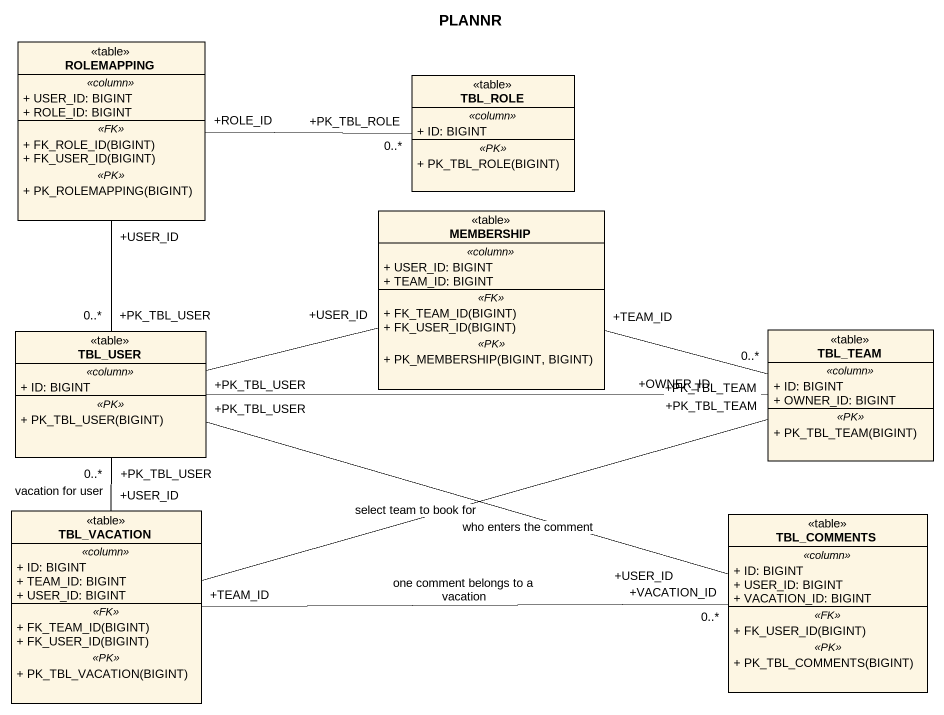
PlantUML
@startuml
title PLANNR
hide circle
hide empty members
skinparam classAttributeIconSize 0
class ROLEMAPPING <<table>> {
  .. <<column>> ..
  + USER_ID: BIGINT
  + ROLE_ID: BIGINT
  .. <<FK>> ..
  + FK_ROLE_ID(BIGINT)
  + FK_USER_ID(BIGINT)
  .. <<PK>> ..
  + PK_ROLEMAPPING(BIGINT)
}
class TBL_ROLE <<table>> {
  .. <<column>> ..
  + ID: BIGINT
  .. <<PK>> ..
  + PK_TBL_ROLE(BIGINT)
}
class MEMBERSHIP <<table>> {
  .. <<column>> ..
  + USER_ID: BIGINT
  + TEAM_ID: BIGINT
  .. <<FK>> ..
  + FK_TEAM_ID(BIGINT)
  + FK_USER_ID(BIGINT)
  .. <<PK>> ..
  + PK_MEMBERSHIP(BIGINT, BIGINT)
}
class TBL_USER <<table>> {
  .. <<column>> ..
  + ID: BIGINT
  .. <<PK>> ..
  + PK_TBL_USER(BIGINT)
}
class TBL_TEAM <<table>> {
  .. <<column>> ..
  + ID: BIGINT
  + OWNER_ID: BIGINT
  .. <<PK>> ..
  + PK_TBL_TEAM(BIGINT)
}
class TBL_VACATION <<table>> {
  .. <<column>> ..
  + ID: BIGINT
  + TEAM_ID: BIGINT
  + USER_ID: BIGINT
  .. <<FK>> ..
  + FK_TEAM_ID(BIGINT)
  + FK_USER_ID(BIGINT)
  .. <<PK>> ..
  + PK_TBL_VACATION(BIGINT)
}
class TBL_COMMENTS <<table>> {
  .. <<column>> ..
  + ID: BIGINT
  + USER_ID: BIGINT
  + VACATION_ID: BIGINT
  .. <<FK>> ..
  + FK_USER_ID(BIGINT)
  .. <<PK>> ..
  + PK_TBL_COMMENTS(BIGINT)
}
ROLEMAPPING "+ROLE_ID" -right- "+PK_TBL_ROLE\n0..*" TBL_ROLE
ROLEMAPPING "+USER_ID" -- "+PK_TBL_USER\n0..*" TBL_USER
MEMBERSHIP "+USER_ID" -left- "+PK_TBL_USER" TBL_USER
MEMBERSHIP "+TEAM_ID" -right- "+PK_TBL_TEAM\n0..*" TBL_TEAM
TBL_TEAM "+OWNER_ID" -left- TBL_USER
TBL_VACATION "+USER_ID" -up- "+PK_TBL_USER\n0..*" TBL_USER : vacation for user
TBL_VACATION "+TEAM_ID" -right- "+PK_TBL_TEAM" TBL_TEAM : select team to book for
TBL_COMMENTS "+USER_ID" -left- "+PK_TBL_USER" TBL_USER : who enters the comment
TBL_COMMENTS "+VACATION_ID\n0..*" -left- TBL_VACATION : one comment belongs to a vacation
@enduml
